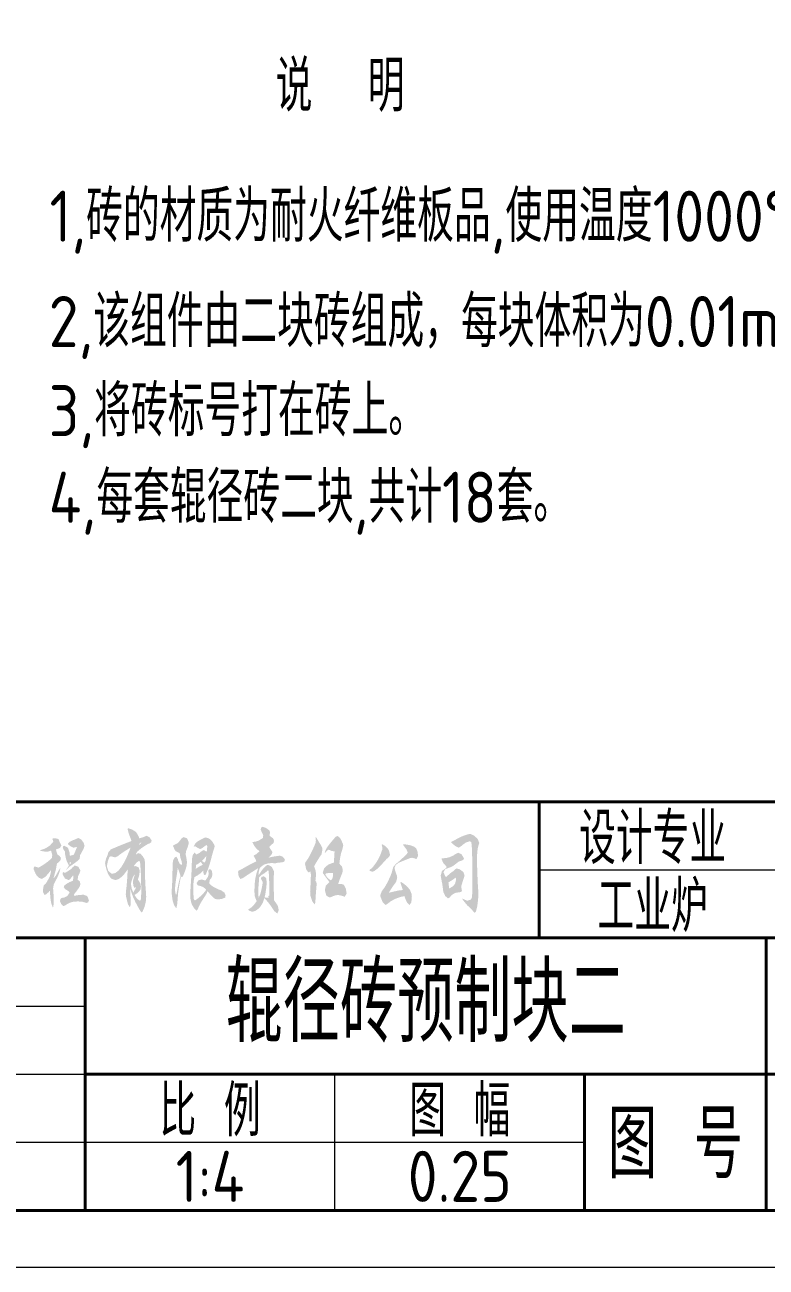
# Model space of a CAD drawing. Header units: millimetres. Extents: x 52110 to 400893, y -153728 to 31997.
# Drawn here: x 359142.3 to 359403.5, y -22989.3 to -22551.5 of the extents above; entities that cross this region are included whole.
import ezdxf
from ezdxf.enums import TextEntityAlignment as Align

# ---------------------------------------------------------------- set-up
doc = ezdxf.new("R2010")
doc.units = ezdxf.units.MM
doc.header["$LTSCALE"] = 500
for name, color, linetype, lineweight in [('SHI', 7, 'Continuous', 40), ('WEN', 3, 'Continuous', 20), ('XI', 2, 'Continuous', 20)]:
    doc.layers.add(name, color=color, linetype=linetype, lineweight=lineweight)
doc.styles.add('GB', font='gbenor.shx', dxfattribs={"bigfont": 'gbcbig.shx'})

# ---------------------------------------------------------------- blocks, each defined once
blk = doc.blocks.new('A$C2E9364A1')
h = blk.add_hatch(color=256)
h.paths.add_polyline_path([(2254.7, 319.9), (2251.4, 328.7), (2243.3, 342.7), (2238.7, 347), (2225.5, 355.1), (2224.3, 355.4), (2211.3, 359.5), (2208.5, 356.9), (2212.3, 341.2), (2213.1, 338.6), (2219.5, 321.9), (2223.8, 309.5), (2217.2, 306.9), (2204.5, 302.1), (2191, 296.8), (2176.6, 290.9), (2254.5, 293.5), (2256.2, 301.6), (2261.3, 303.6), (2301.2, 304.4), (2302.9, 311.5)])
h.paths.add_polyline_path([(2283.1, 330), (2281.6, 329.8), (2281.6, 329.5), (2272, 325.2), (2254.7, 319.9), (2302.9, 311.5), (2294.8, 324.4)])
h.paths.add_polyline_path([(2203, 273.2), (2220.2, 283.8), (2274.5, 289.4), (2285.2, 295.8), (2295.3, 300.6), (2301.2, 304.4), (2261.3, 303.6), (2262.3, 302.4), (2254.5, 293.5), (2176.6, 290.9), (2142.8, 276.7), (2133.2, 265.8), (2129.9, 254.1), (2142.1, 249.8), (2149.9, 247.5), (2159.6, 245), (2169, 249.1), (2169.7, 249.8), (2177.8, 256.2), (2188.7, 263.8)])
h.paths.add_polyline_path([(2137.2, 246.5), (2142.1, 249.8), (2129.9, 254.1), (2123.5, 239.4), (2120, 223.7), (2120.7, 216.1), (2126.1, 195), (2132.2, 178.8), (2148.9, 180.8), (2145.9, 181.1), (2133.9, 190.2), (2132.2, 193), (2127.1, 209.5), (2127.1, 212.3), (2131.1, 231.1)])
h.paths.add_polyline_path([(2197.1, 181.3), (2209, 198.3), (2182.9, 206.2), (2171.5, 192), (2160.1, 183.6), (2148.9, 180.8), (2132.2, 178.8), (2140.5, 165.8), (2146.4, 160.5), (2159.1, 156.2), (2163.6, 156.5), (2174.3, 160.5), (2185.4, 168.9)])
h.paths.add_polyline_path([(2268.2, 249.8), (2259.3, 259.2), (2250.2, 261.8), (2240.5, 255.4), (2209, 254.9), (2201.4, 238.2), (2193.6, 223.2), (2185.4, 209.7), (2232.9, 210.2), (2233.7, 212), (2243.8, 225.2), (2253.5, 231.6), (2275.3, 236.6)])
h.paths.add_polyline_path([(2277.6, 220.7), (2275.3, 236.6), (2253.5, 231.6), (2257, 228.3), (2257.3, 228), (2258.5, 216.1), (2260.3, 188.2), (2260.8, 178), (2261.6, 157.7), (2261.8, 138.2), (2262.1, 119.7), (2261.8, 94.3), (2261.3, 81.1), (2257.8, 74.5), (2280.1, 70.9), (2281.6, 89.2), (2281.6, 91.5), (2280.3, 113.1), (2279.1, 127.5), (2278.1, 146.3), (2278.1, 146.8), (2277.3, 164.1), (2277.3, 186.4), (2277.3, 204.9)])
h.paths.add_polyline_path([(2249.9, 270.6), (2261.6, 280.3), (2274.5, 289.4), (2220.2, 283.8), (2216.4, 273.2), (2209, 254.9), (2240.5, 255.4), (2245.6, 266.6)], flags=17)
h.paths.add_polyline_path([(2228.6, 165.8), (2236.5, 178.8), (2208.5, 188.7), (2206.8, 160.5), (2205.2, 138.7), (2203.7, 123.5), (2202.4, 114.3), (2201.4, 100.1), (2202.2, 92.3), (2207.3, 70.7), (2210.3, 60.3), (2216.9, 49.4), (2221, 58.3), (2221, 58.8), (2220.2, 80.1), (2220.2, 82.6), (2219.5, 101.9), (2219.2, 122.2), (2224.8, 122.2), (2222, 138.9), (2222.7, 148.1)])
h.paths.add_polyline_path([(2280.1, 70.9), (2257.8, 74.5), (2248.1, 80.3), (2245.1, 83.1), (2235.7, 97.6), (2238.5, 98.9), (2230.9, 106.7), (2224.8, 122.2), (2219.2, 122.2), (2223.5, 107.2), (2230.1, 89.2), (2231.9, 85.1), (2239.2, 69.4), (2248.1, 52.7), (2254.2, 41.8), (2261.1, 30.6), (2263.9, 28.6), (2266.4, 30.3), (2274.8, 49.4), (2275.5, 51.7)])
h.paths.add_polyline_path([(2259, 118.4), (2261.1, 130.1), (2240.8, 127.8), (2241.5, 127), (2240.8, 124.5), (2230.9, 106.7), (2238.5, 98.9), (2250.7, 107.5)])
h.paths.add_polyline_path([(2252.7, 152.4), (2249.1, 157.7), (2251.2, 164.6), (2253.7, 173.2), (2256.5, 190.7), (2256.5, 192), (2251.9, 206.2), (2239.2, 211), (2232.9, 210.2), (2185.4, 209.7), (2182.9, 206.2), (2209, 198.3), (2208.5, 188.7), (2236.5, 178.8), (2237, 177.3), (2233.2, 166.6), (2229.1, 150.1), (2231.1, 134.1), (2235.7, 124.7), (2238.5, 126.3), (2240.8, 127.8), (2261.1, 130.1), (2258.5, 143)])
h = blk.add_hatch(color=256)
h.paths.add_polyline_path([(2824.1, 241.5), (2763.7, 244.2), (2764.2, 245.3), (2775.2, 257.2), (2777.9, 264), (2777.4, 267.8), (2768.1, 281.8), (2765.8, 286.1), (2772.9, 294.2), (2782, 300.8), (2784, 308.4), (2783.3, 316.3), (2780, 320.6), (2773.1, 325.2), (2768.1, 329.3), (2767, 332.6), (2767.8, 337.1), (2768.6, 344), (2766.3, 350.8), (2754.1, 360), (2753.1, 360.5), (2740.4, 365.5), (2734.1, 362.5), (2732, 354.4), (2737.3, 341.9), (2741.9, 333.3), (2741.2, 321.4), (2721.9, 310), (2710.7, 306.9), (2699, 305.4), (2706.9, 290.4), (2715.3, 279.5), (2727.5, 268.9), (2723.6, 265.8), (2712.7, 256.4), (2707.2, 254.1), (2704.1, 251.4), (2712.2, 237.1), (2714.5, 229.5), (2708.4, 226.5), (2691.4, 217.9), (2677.5, 210.2), (2666.6, 204.2), (2658.9, 199.3), (2650.1, 195.3), (2644.2, 192.2), (2643, 187.4), (2645.2, 171.7), (2652.3, 159.5), (2664.3, 165.1), (2669.1, 168.4), (2678.5, 175), (2690.7, 182.8), (2705.1, 192.2), (2722.4, 202.9), (2728.2, 202.9), (2731, 206.4), (2743.9, 215.8), (2747.8, 217.6), (2760.4, 221.2), (2776.2, 223.2), (2801, 224.5), (2812.2, 225.2), (2814.5, 225.2), (2825.1, 228.5), (2827.2, 235.1)])
h.paths.add_polyline_path([(2817.3, 248.3), (2808.7, 251.6), (2803.8, 251.4), (2787.6, 249.1), (2775.4, 246.8), (2763.7, 244.2), (2824.1, 241.5)], flags=17)
h.paths.add_polyline_path([(2801, 224.5), (2776.2, 223.2), (2787.8, 221.4)], flags=17)
h.paths.add_polyline_path([(2783, 150.9), (2783, 164.8), (2784.3, 183.3), (2784, 191.5), (2776.2, 206.4), (2772.9, 209.5), (2761.2, 215.8), (2757.6, 215.1), (2748.8, 208.5), (2737.6, 195.5), (2761.7, 194.5), (2763.2, 189.4), (2764, 181.3), (2765.3, 156.2), (2765.3, 154.2), (2765.8, 135.4), (2766, 115.6), (2766.3, 94.8), (2761.2, 93), (2762, 92), (2763.7, 87.2), (2724.4, 86.4), (2746.7, 85.1), (2755.4, 75.5), (2766.5, 61.8), (2775.9, 48.6), (2784, 35.9), (2792.2, 27.8), (2798.2, 24.8), (2802.8, 38.2), (2799.8, 53.4), (2795.7, 60.5), (2783.8, 77.8), (2784, 93.8)])
h.paths.add_polyline_path([(2754.6, 130.3), (2755.6, 148.3), (2753.3, 164.1), (2743.9, 170.9), (2735.6, 168.4), (2732.5, 161), (2736.3, 155.7), (2740.1, 148.3), (2739.9, 145), (2736.1, 123), (2735.8, 121.7), (2731, 102.9), (2724.4, 86.4), (2763.7, 87.2), (2762.7, 87.2), (2747.5, 87.4), (2750.3, 100.9), (2753.3, 120.7)], flags=17)
h.paths.add_polyline_path([(2740.4, 67.1), (2746.7, 85.1), (2724.4, 86.4), (2723.9, 87.7), (2722.1, 107.5), (2722.1, 115.3), (2723.6, 134.1), (2725.2, 152.6), (2724.7, 165.3), (2725.4, 166.6), (2724.7, 176), (2724.4, 187.4), (2728.2, 202.9), (2722.4, 202.9), (2720.1, 196.8), (2714.5, 178.5), (2710.7, 160.5), (2709.4, 150.9), (2707.9, 131.8), (2707.4, 110.3), (2707.4, 109.3), (2709.2, 90), (2716.3, 73.2), (2708.2, 61.8), (2697.3, 49.6), (2687.1, 43), (2682.3, 39.7), (2688.1, 34.9), (2698.5, 31.4), (2700.6, 31.6), (2713, 35.7), (2725.7, 45.6), (2731.8, 52.7)])
h.paths.add_polyline_path([(2760.2, 193.8), (2761.7, 194.5), (2737.6, 195.5), (2724.7, 176), (2725.4, 166.6), (2736.8, 177), (2747.8, 183.3)], flags=17)
h = blk.add_hatch(color=256)
h.paths.add_polyline_path([(1948.2, 292), (1942.4, 303.1), (1936.8, 317.1), (1924.1, 320.6), (1914.4, 319.9), (1912.9, 317.1), (1914.4, 312.8), (1916, 308.7), (1915.2, 305.1), (1903, 292), (1893.9, 285.6), (1881.2, 279), (1865.7, 273.4), (1907.3, 271.9), (1911.9, 255.4), (1911.4, 243), (1904.5, 236.6), (1892.9, 227.2), (1879.4, 217.6), (1866.2, 209.2), (1857.6, 204.9), (1838.6, 200.1), (1838.6, 199.6), (1907.6, 195.3), (1906.8, 187.7), (1902.5, 170.4), (1897.4, 160.3), (1917.2, 162), (1918, 166.3), (1923.1, 185.1), (1926.9, 199.8), (1930.7, 221.4), (1934, 223.4), (1944.1, 233.3), (1946.2, 243), (1940.1, 251.4), (1932.5, 256.2), (1932, 258.2), (1926.1, 276.7), (1930.2, 277.5), (1942.6, 282.3)])
h.paths.add_polyline_path([(1907.3, 271.9), (1865.7, 273.4), (1864.2, 271.1), (1872.3, 269.6), (1879.9, 268.4), (1891.4, 267.3), (1893.4, 267.3)], flags=17)
h.paths.add_polyline_path([(1907.6, 195.3), (1838.6, 199.6), (1845.7, 182.6), (1849.2, 176.2), (1858.9, 165.1), (1871.1, 160.5), (1872.3, 160.8), (1885, 168.9), (1886, 169.6), (1895.4, 180.3)])
h.paths.add_polyline_path([(1857.6, 204.9), (1850, 207.2), (1843.9, 209.5), (1840.1, 207.2), (1838.6, 200.1)])
h.paths.add_polyline_path([(1926.9, 156.2), (1931.2, 163.8), (1938.6, 181.6), (1940.1, 185.4), (1944.1, 202.4), (1943.9, 203.4), (1936.8, 193), (1934.7, 188.7), (1926.1, 173.7), (1917.2, 162), (1897.4, 160.3), (1887.3, 142.7), (1878.4, 134.9), (1875.4, 115.3), (1902.3, 113.6), (1903.8, 110.5), (1903.8, 98.9), (1905.6, 78.3), (1908.6, 62.8), (1915, 46.8), (1917.5, 59.8), (1917.7, 62.1), (1918.3, 81.3), (1918.3, 82.4), (1917, 101.9), (1916.7, 103.4), (1915.5, 123), (1918, 138.9), (1918.5, 140)])
h.paths.add_polyline_path([(1897.2, 108), (1902.3, 113.6), (1875.4, 115.3), (1875.6, 109.8), (1881, 97.6), (1888.1, 99.9)], flags=17)
h.paths.add_polyline_path([(1980.4, 264.3), (1974.8, 280.3), (1970.8, 285.4), (1958.6, 290.9), (1955, 288.7), (1953.5, 282.3), (1957.1, 274.7), (1961.6, 268.9), (1962.7, 257.7), (1962.7, 256.7), (1966.5, 237.9), (1969.3, 230), (1981.7, 228.5), (1986.3, 223.2), (1980.9, 216.8), (1977.9, 212.8), (1970, 201.6), (1966.5, 195.8), (1967, 195.8), (1975.1, 203.9), (1980.4, 208.7), (1993.1, 217.6), (1994.4, 218.6), (2006.3, 227), (2013.9, 233.3), (2020, 240.2), (1981.4, 251.4)])
h.paths.add_polyline_path([(2035.5, 302.9), (2025.8, 315.8), (2014.7, 321.1), (2007.1, 318.3), (1996.9, 313.5), (1994.1, 312.8), (1980.9, 306.4), (1973.1, 298.8), (1976.9, 294.5), (1985, 288.1), (2008.6, 286.4), (2009.1, 284.8), (2004.3, 272.9), (1997.4, 256.4), (1994.6, 254.9), (1981.4, 251.4), (2020, 240.2), (2021.8, 254.1), (2029.1, 267.1), (2035.7, 279.8), (2039, 290.4)])
h.paths.add_polyline_path([(2007.1, 286.1), (2008.6, 286.4), (1985, 288.1), (1994.9, 283.1)], flags=17)
h.paths.add_polyline_path([(1981.7, 228.5), (1969.3, 230), (1977.9, 212.8), (1980.9, 216.8), (1979.9, 218.9)], flags=17)
h.paths.add_polyline_path([(2022.8, 193), (2022.8, 193.5), (2015.2, 207.7), (2013.9, 208.7), (2000.7, 213.3), (1991.6, 205.4), (1987, 199.8), (1986.5, 199.3), (1973.6, 190.7), (1961.9, 184.1), (2019.2, 182.6)])
h.paths.add_polyline_path([(2019.2, 182.6), (1961.9, 184.1), (1958.9, 185.9), (1956.6, 187.9), (1954, 185.9), (1952.8, 180.3), (1953, 178), (1994.1, 173.7), (1995.4, 168.4), (1993.4, 153.2), (1980.2, 147.8), (1969.8, 142.2), (1960.1, 134.9), (1957.1, 128), (1964.2, 119.2), (1975.9, 112.6), (1980.2, 106.7), (1972.3, 94.8), (1969.5, 92), (1957.3, 86.4), (1952.8, 86.4), (1948.2, 85.1), (1944.1, 80.3), (1942.6, 73.2), (2009.3, 71.7), (2017, 71.7), (2029.4, 70.7), (2031.9, 70.2), (2046.4, 66.1), (2053.2, 68.1), (2056.3, 76.3), (2051.2, 90), (2048.7, 93.5), (1996.7, 94), (1999.2, 102.4), (2004, 107.5), (2014.4, 121.7), (2019.8, 129.3), (2022.8, 140), (2020.3, 150.9), (2012.1, 157), (2013.9, 171.7)])
h.paths.add_polyline_path([(1991.3, 170.9), (1994.1, 173.7), (1953, 178), (1961.1, 163.6), (1963.2, 161.8), (1975.6, 156.2), (1980.7, 157.7)], flags=17)
h.paths.add_polyline_path([(2035.2, 98.3), (2027.4, 97.8), (2014.2, 96.6), (1996.7, 94), (2048.7, 93.5)], flags=17)
h.paths.add_polyline_path([(2009.3, 71.7), (1942.6, 73.2), (1947.4, 61.3), (1955.8, 53.4), (1963.4, 56.5), (1973.1, 62.8), (1985.7, 68.4), (1995.1, 70.7)])
h = blk.add_hatch(color=256)
h.paths.add_polyline_path([(2444.8, 284.6), (2449.1, 300.8), (2448.8, 305.9), (2442, 319.9), (2441.2, 320.4), (2428.3, 324.7), (2419.9, 319.1), (2419.1, 317.1), (2408.7, 303.9), (2403.4, 299.8), (2390.2, 293.7), (2387.2, 290.4), (2393.3, 276.2), (2397.8, 269.4), (2410.5, 262.8), (2413.8, 261), (2414.3, 255.4), (2416.1, 244.2), (2420.4, 230.8), (2422.7, 220.7), (2420.4, 214.8), (2440.2, 210.2), (2442.2, 226.2), (2439.4, 245), (2436.7, 256.9), (2439.2, 271.9)])
h.paths.add_polyline_path([(2440.2, 210.2), (2420.4, 214.8), (2413.3, 219.9), (2407.2, 233.1), (2407, 236.6), (2400.1, 248.3), (2392.8, 243.5), (2387.2, 233.1), (2386.7, 229.8), (2385.4, 208), (2406, 203.9), (2410.3, 191.5), (2416.6, 173.2), (2412.8, 158.7), (2408.5, 140.5), (2404.7, 121.4), (2401.1, 101.6), (2399.1, 97.8), (2406.2, 92.8), (2407.5, 107.5), (2410, 125.2), (2413.6, 146), (2418.1, 169.9), (2426, 170.7), (2434.4, 190.7)])
h.paths.add_polyline_path([(2406, 203.9), (2385.4, 208), (2385.1, 191.5), (2384.4, 166.9), (2383.9, 146.6), (2383.1, 130.1), (2382.1, 117.6), (2381.8, 104.9), (2382.1, 101.9), (2384.6, 81.9), (2386.2, 73.5), (2391.7, 56.5), (2399.1, 45.6), (2400.9, 47.8), (2403.9, 63.1), (2406.2, 92), (2406.2, 92.8), (2399.1, 97.8), (2396.3, 104.9), (2395, 117.6), (2395.8, 134.4), (2396.6, 141.2), (2399.6, 161.8), (2400.1, 164.6), (2402.9, 182.1)])
h.paths.add_polyline_path([(2426, 170.7), (2418.1, 169.9), (2422.4, 167.6)], flags=17)
h.paths.add_polyline_path([(2539.7, 310.2), (2528.8, 319.6), (2516.1, 323.4), (2510, 321.9), (2494.5, 314.3), (2482.6, 306.9), (2473.5, 298), (2468.1, 287.4), (2468.9, 286.6), (2470.9, 287.9), (2474.7, 288.7), (2513.3, 290.4), (2520.4, 293.7), (2549.8, 294.2)])
h.paths.add_polyline_path([(2513.3, 290.4), (2474.7, 288.7), (2482.8, 283.1), (2493.8, 277.5), (2503.1, 282.3)], flags=17)
h.paths.add_polyline_path([(2550.8, 287.4), (2549.8, 294.2), (2520.4, 293.7), (2521.9, 288.9), (2521.9, 287.6), (2519.9, 267.1), (2489.4, 261.5), (2478.8, 256.2), (2465.3, 255.4), (2518.1, 249.3), (2515.3, 230.8), (2511, 224.7), (2532.6, 222.9), (2538.7, 245.3), (2538.9, 246.8), (2545.5, 270.4), (2549.6, 282.3)])
h.paths.add_polyline_path([(2519.9, 267.1), (2508.2, 273.9), (2501.1, 270.6), (2489.4, 261.5)], flags=17)
h.paths.add_polyline_path([(2472.2, 264.3), (2465.3, 255.4), (2478.8, 256.2)], flags=17)
h.paths.add_polyline_path([(2509.7, 240.7), (2518.1, 249.3), (2465.3, 255.4), (2462.5, 243.5), (2461, 220.4), (2461, 213.8), (2460.5, 200.4), (2459.7, 183.3), (2458.5, 162.5), (2457, 137.9), (2455.2, 109.8), (2454.7, 97.1), (2455.2, 85.1), (2458.7, 67.4), (2473.2, 75.8), (2468.9, 81.1), (2467.4, 99.1), (2467.1, 102.4), (2466.6, 121.7), (2466.6, 129.8), (2468.1, 149.9), (2471.4, 167.4), (2485.1, 175.2), (2497.3, 184.1), (2506.9, 193.5), (2523.2, 195), (2476.5, 200.1), (2478, 215.8), (2484.1, 218.6), (2496.5, 227.5), (2500.9, 230.8)])
h.paths.add_polyline_path([(2532.6, 222.9), (2511, 224.7), (2500.9, 230.8), (2496.5, 227.5), (2504.2, 215.8), (2502.6, 215.3), (2491, 209.7), (2476.5, 200.1), (2523.2, 195), (2527, 205.4)])
h.paths.add_polyline_path([(2523.2, 195), (2506.9, 193.5), (2506.4, 185.9), (2508.5, 178.5), (2512, 175.2), (2515.6, 177.3), (2515.8, 177.5)], flags=17)
h.paths.add_polyline_path([(2542.5, 178.5), (2539.4, 193.5), (2532.8, 199.1), (2527.8, 196.8), (2525.7, 192), (2526.7, 186.6), (2527.5, 180.1), (2525, 169.6), (2514.3, 153.9), (2479.8, 143.8), (2484.1, 135.1), (2494, 132.9), (2505.4, 128.8), (2505.9, 128.5), (2517.6, 118.4), (2515.6, 114.8), (2523.2, 112.6), (2527.2, 107), (2538.7, 94), (2541.2, 91.5), (2552.1, 81.9), (2562.8, 79.6), (2565.6, 79.8), (2580, 82.1), (2592.2, 86.7), (2594, 94.5), (2589.7, 106.2), (2589.4, 106.5), (2577.2, 115.1), (2564.8, 119.7), (2550.6, 126.5), (2538.9, 134.1), (2529.5, 142.2), (2531.8, 156.5), (2539.4, 166.1)])
h.paths.add_polyline_path([(2518.1, 100.9), (2523.2, 112.6), (2515.6, 114.8), (2506.2, 102.7), (2493.2, 90.5), (2481.8, 81.1), (2473.2, 75.8), (2458.7, 67.4), (2461.5, 59.8), (2470.2, 44.8), (2480, 35.2), (2484.4, 40.7), (2488.2, 50.4), (2496, 65.9), (2506.2, 82.1)])
h.paths.add_polyline_path([(2514.3, 153.9), (2513.8, 154.2), (2500.6, 158.2), (2500.3, 158.2), (2486.9, 154.9), (2479.8, 143.8)], flags=17)
h = blk.add_hatch(color=256)
h.paths.add_polyline_path([(3048.4, 314.3), (3044.1, 321.4), (3034.2, 329.3), (3027.6, 326.7), (3024.3, 323.2), (3011.1, 307.7), (3001.2, 295.3), (2993.1, 284.6), (2986.5, 271.9), (2984.2, 264), (2985.3, 262), (2990.1, 268.9), (2997.9, 275.5), (3053.5, 277.5), (3056.6, 292), (3056.3, 295.8)])
h.paths.add_polyline_path([(3053.5, 277.5), (2997.9, 275.5), (3004.3, 273.4), (3012.7, 269.9), (3022.8, 269.1), (3022.1, 261), (3020.8, 238.7), (3019.5, 223.9), (3012.2, 222.4), (2998.5, 216.8), (2988.1, 208.7), (2981.7, 201.4), (2976.4, 187.2), (2977.1, 182.6), (2985.5, 170.7), (3002.3, 148.3), (3008.4, 154.7), (3004.3, 156.7), (2992.9, 166.9), (2986.3, 178.5), (2990.3, 182.6), (3002, 183.6), (3053.3, 184.9), (3055, 195.8), (3051.7, 208.7), (3041.8, 220.4), (3041.8, 221.9), (3044.4, 243.5), (3048.4, 262)])
h.paths.add_polyline_path([(3053.3, 184.9), (3002.6, 183.6), (3016.7, 183.1), (3015.5, 164.3), (3008.4, 154.7), (3002.3, 148.3), (3000.5, 145.8), (2988.3, 133.6), (2985, 119.9), (2985.5, 112), (2990.1, 95.6), (2990.8, 94.3), (3002.8, 87.4), (3009.6, 89.2), (3021.8, 94.8), (3034.2, 97.1), (3070, 103.2), (3067, 121.4), (3059.6, 137.2), (3037, 140.5), (3038.3, 145), (3043.6, 160.5)])
h.paths.add_polyline_path([(2947.2, 150.9), (2948.5, 162.8), (2949.7, 179.3), (2948.2, 193), (2927.2, 190.2), (2929.4, 179.3), (2929.2, 164.1), (2928.2, 140), (2927.2, 122.4), (2926.6, 109), (2927.9, 92.8), (2933.8, 75.5), (2934.8, 72.7), (2943.6, 60.5), (2946.7, 66.9), (2947.5, 77.5), (2948.5, 94.8), (2950.2, 115.9), (2952.3, 141.2)])
h.paths.add_polyline_path([(2952.3, 227.8), (2961.4, 242.5), (2970.3, 255.7), (2971.6, 258.2), (2975.1, 276.7), (2974.9, 281.8), (2967.2, 296.5), (2962.9, 302.6), (2951, 322.9), (2948.5, 326.2), (2947.7, 324.7), (2948.5, 319.9), (2949, 311.7), (2948.2, 302.9), (2946.4, 297.8), (2937.3, 277.5), (2936.3, 275.2), (2927.7, 257.7), (2920.3, 243.7), (2916.7, 238.2), (2907.6, 225.5), (2906.3, 218.9), (2906.6, 218.1), (2910.9, 199.1), (2911.7, 196.5), (2920.6, 185.1), (2927.2, 190.2), (2948.2, 193), (2942.1, 210.5), (2942.9, 211.8)])
h.paths.add_polyline_path([(3070, 103.2), (3034.2, 97.1), (3038.3, 97.1), (3051.2, 94), (3061.4, 90.7), (3063.2, 91)], flags=17)
h.paths.add_polyline_path([(3048.7, 140.7), (3037, 140.5), (3059.6, 137.2)], flags=17)
h.paths.add_polyline_path([(2949.7, 152.6), (2947.2, 150.9), (2952.3, 141.2)], flags=17)
h = blk.add_hatch(color=256)
h.paths.add_polyline_path([(3253.5, 207.2), (3254.2, 208.5), (3264.1, 219.6), (3273.5, 227.2), (3286.2, 238.7), (3300.4, 251.9), (3306, 256.9), (3310.6, 264.3), (3305.2, 277), (3297.1, 287.4), (3292, 295), (3294.6, 296.5), (3306.5, 295.5), (3321, 292.7), (3335.9, 286.9), (3344.3, 280), (3349.6, 265.3), (3350.7, 250.6), (3344.6, 237.9), (3338, 241), (3327.8, 243.7), (3317.9, 241.7), (3301.4, 235.1), (3274, 223.7), (3262.9, 214.8), (3258.5, 203.9), (3261.3, 191.5), (3268.2, 172.2), (3269, 164.3), (3264.4, 148.3), (3253, 132.9), (3243.6, 118.6), (3236, 106.2), (3255, 110.5), (3268.7, 113.6), (3276.8, 115.3), (3277.1, 115.3), (3290.8, 116.6), (3291.3, 116.6), (3283.4, 140.2), (3281.9, 146.3), (3282.9, 149.1), (3293.3, 142.5), (3298.6, 138.7), (3311.1, 127), (3319.4, 116.9), (3325.8, 100.4), (3326.6, 90.7), (3324.8, 70.4), (3323.8, 66.9), (3317.4, 58), (3307.3, 68.4), (3299.9, 84.6), (3297.9, 92.8), (3284.9, 90.2), (3271.5, 85.9), (3259.1, 80.8), (3243.1, 72.2), (3233.4, 64.3), (3232.7, 63.6), (3223.3, 58), (3213.4, 67.4), (3210.8, 71.7), (3203.5, 89.5), (3202.7, 96.3), (3208.1, 112), (3211.6, 116.6), (3219.7, 127.5), (3229.1, 143.8), (3232.9, 151.4), (3242.3, 171.2), (3247.6, 185.9), (3248.4, 188.7)])
h.paths.add_polyline_path([(3237.2, 247.5), (3241, 255.4), (3236.2, 272.9), (3233.2, 277.7), (3222, 289.7), (3210.3, 296.8), (3207.5, 295), (3209.6, 288.9), (3211.1, 280.3), (3210.3, 275.7), (3202.7, 254.9), (3198.4, 245.5), (3190, 230.3), (3179.9, 215.6), (3169.5, 202.6), (3160.6, 196.5), (3159.1, 195.3), (3163.4, 191.2), (3171, 188.7), (3177.6, 190.5), (3191.3, 200.6), (3193.3, 202.4), (3202.5, 211.8), (3213.9, 223.9), (3227.3, 238.7)])
h = blk.add_hatch(color=256)
h.paths.add_polyline_path([(3539.7, 303.9), (3551.9, 307.9), (3495, 312.5), (3483.4, 307.2), (3480.3, 305.4), (3480.6, 304.9), (3492.8, 293.5), (3500.1, 288.1), (3511.3, 283.3), (3511.5, 283.3), (3524, 291.7), (3527.8, 295.3)])
h.paths.add_polyline_path([(3570.9, 330.8), (3568.9, 332), (3556.7, 337.6), (3547.8, 335.9), (3531.1, 330.5), (3524.2, 327.7), (3510.5, 321.4), (3499.1, 315), (3495, 312.5), (3551.9, 307.9), (3558, 307.2), (3560.8, 304.4), (3562.5, 285.4), (3563, 277.2), (3563.6, 258.7), (3564.3, 235.6), (3564.3, 230.3), (3564.6, 210.5), (3564.6, 191), (3564.8, 171.4), (3564.6, 154.7), (3564.6, 134.6), (3564.6, 117.4), (3564.1, 104.7), (3563.3, 88.4), (3558.2, 78.8), (3546, 75), (3535.4, 67.6), (3544.8, 56.5), (3554.9, 46.8), (3562.3, 40), (3567.1, 34.1), (3573.7, 27), (3578.8, 32.1), (3584.1, 54.2), (3584.4, 56.7), (3587.2, 79.1), (3588.2, 94.8), (3588.2, 104.2), (3587.2, 124.7), (3586.1, 140.7), (3585.1, 162.8), (3584.1, 183.6), (3583.6, 202.6), (3583.1, 220.1), (3583.1, 236.4), (3583.6, 262), (3585.9, 281), (3589.2, 293.5), (3591.7, 301.6), (3587.2, 314.3), (3583.3, 320.1)])
h.paths.add_polyline_path([(3531.3, 238.2), (3531.1, 241.5), (3523, 256.2), (3521.2, 257.7), (3508.7, 263.5), (3496.3, 257.2), (3490.5, 252.9), (3476.5, 246.5), (3467.1, 243.7), (3454.7, 242), (3444.8, 241.5), (3443.3, 238.9), (3448.9, 226.2), (3452.2, 220.4), (3463.3, 208.7), (3463.8, 207.2), (3457.7, 200.1), (3447.6, 193.5), (3445.1, 191.7), (3440.5, 175.2), (3440.5, 170.9), (3444.3, 150.1), (3446.6, 138.9), (3448.9, 120.9), (3450.4, 109.3), (3457.7, 93.8), (3468.4, 83.4), (3475.5, 87.4), (3482.1, 95.6), (3482.4, 96.1), (3494.8, 104.2), (3499.4, 105.7), (3512.5, 108), (3514.8, 108), (3521.9, 110.3), (3523.5, 115.3), (3522.2, 122.2), (3473.7, 123), (3473, 125), (3470.7, 146.8), (3483.4, 154.7), (3485.7, 155.9), (3497.3, 164.3), (3498.8, 165.1), (3461, 167.6), (3457, 173.2), (3450.9, 187.2), (3458, 198.3), (3459, 199.1), (3472.2, 204.2), (3473.7, 204.4), (3486.9, 210.2), (3489, 211.5), (3500.9, 220.7), (3511.8, 229), (3524, 232.6)])
h.paths.add_polyline_path([(3534.1, 174), (3529.3, 187.2), (3527.8, 188.7), (3515.6, 197.8), (3515.3, 198.1), (3502.1, 201.6), (3495, 196.8), (3489, 190.5), (3488.7, 190.5), (3476.5, 181.6), (3472.5, 178), (3461, 167.6), (3498.8, 165.1), (3500.9, 159), (3496.8, 142), (3496.8, 141.7), (3488.7, 131.6), (3473.7, 123), (3522.2, 122.2), (3520.7, 129.3), (3522.2, 136.4), (3526.3, 149.1), (3530.1, 161.8), (3532.3, 168.1)])
h.paths.add_polyline_path([(3546, 75), (3543, 75.3), (3529.8, 80.8), (3524.5, 83.4), (3524, 82.6), (3524.2, 82.1), (3535.4, 67.6)], flags=17)

msp = doc.modelspace()

# ---------------------------------------------------------------- hatches: boundary and pattern name
at = {"layer": 'WEN'}
h = msp.add_hatch(dxfattribs=at)
h.set_pattern_fill('FLEX', color=256, style=0)
h.set_pattern_definition([(0, (0, 0), (0, 6.35), [6.35, -6.35]), (45, (6.35, 0), (4e-16, 6.350002743), [1.5875, -5.80526, 1.5875, -8.98026])])
h.paths.add_polyline_path([(358515.15805, -22005.85569), (358395.15805, -22005.85569), (358395.15805, -22165.85569), (358515.15805, -22165.85569)])
h.paths.add_polyline_path([(358421.1275, -22097.55862), (358496.53587, -22097.55862), (358496.53587, -22052.39871), (358421.1275, -22052.39871)], flags=24)
h.paths.add_polyline_path([(358442.32012, -21953.54658), (358467.99598, -21953.54658), (358467.99598, -21935.45635), (358442.32012, -21935.45635)], flags=9)
h.paths.add_polyline_path([(358774.70638, -22272.1875), (358774.70638, -22259.52389), (358756.62075, -22259.52389), (358756.62075, -22272.1875)], flags=9)
h.paths.add_polyline_path([(358331.63264, -22285.11029), (358331.63264, -22246.6011), (358313.54242, -22246.6011), (358313.54242, -22285.11029)], flags=9)
h.paths.add_polyline_path([(358285.71355, -22285.11029), (358285.71355, -22246.6011), (358267.14467, -22246.6011), (358267.14467, -22285.11029)], flags=9)
h.paths.add_polyline_path([(359148.10538, -22734.08704), (359332.20832, -22734.08704), (359332.20832, -22705.10174), (359148.10538, -22705.10174)], flags=9)
h.paths.add_polyline_path([(359148.20464, -22703.49937), (359281.15317, -22703.49937), (359281.15317, -22675.10966), (359148.20464, -22675.10966)], flags=9)
h.paths.add_polyline_path([(359147.72447, -22672.1611), (359429.97303, -22672.1611), (359429.97303, -22643.17581), (359147.72447, -22643.17581)], flags=9)
h.paths.add_polyline_path([(359229.20828, -22587.78844), (359277.57225, -22587.78844), (359277.57225, -22560.68918), (359229.20828, -22560.68918)], flags=9)
h.paths.add_polyline_path([(359148.38907, -22635.05295), (359538.24715, -22635.05295), (359538.24715, -22606.06766), (359148.38907, -22606.06766)], flags=9)
h.paths.add_polyline_path([(359437.17643, -22960.15354), (359609.92104, -22960.15354), (359609.92104, -22930.40499), (359437.17643, -22930.40499)], flags=9)
h.paths.add_polyline_path([(359421.16456, -22874.23331), (359465.93294, -22874.23331), (359465.93294, -22848.32522), (359421.16456, -22848.32522)], flags=9)
h.paths.add_polyline_path([(359414.26566, -22850.38221), (359472.83184, -22850.38221), (359472.83184, -22824.17633), (359414.26566, -22824.17633)], flags=9)
h.paths.add_polyline_path([(359502.69761, -22851.12669), (359544.39982, -22851.12669), (359544.39982, -22823.43184), (359502.69761, -22823.43184)], flags=9)
h.paths.add_polyline_path([(359487.0193, -22874.68), (359560.07813, -22874.68), (359560.07813, -22847.87853), (359487.0193, -22847.87853)], flags=9)
h.paths.add_polyline_path([(359439.85608, -22899.12669), (359523.66858, -22899.12669), (359523.66858, -22871.43184), (359439.85608, -22871.43184)], flags=9)
h.paths.add_polyline_path([(359566.71172, -22852.70917), (359641.20558, -22852.70917), (359641.20558, -22821.84957), (359566.71172, -22821.84957)], flags=9)
h.paths.add_polyline_path([(359589.29506, -22871.96898), (359617.80244, -22871.96898), (359617.80244, -22850.58955), (359589.29506, -22850.58955)], flags=9)
h.paths.add_polyline_path([(359580.15421, -22899.30254), (359629.70936, -22899.30254), (359629.70936, -22871.0121), (359580.15421, -22871.0121)], flags=9)
h.paths.add_polyline_path([(359594.26643, -22919.78724), (359615.59714, -22919.78724), (359615.59714, -22898.5274), (359594.26643, -22898.5274)], flags=9)
h.paths.add_polyline_path([(359194.42373, -22967.40427), (359220.67373, -22967.40427), (359220.67373, -22947.15427), (359194.42373, -22947.15427)], flags=9)
h.paths.add_polyline_path([(359187.49175, -22946.23331), (359227.60572, -22946.23331), (359227.60572, -22920.32522), (359187.49175, -22920.32522)], flags=9)
h.paths.add_polyline_path([(359275.7636, -22968.43497), (359315.33387, -22968.43497), (359315.33387, -22946.12356), (359275.7636, -22946.12356)], flags=9)
h.paths.add_polyline_path([(359275.88881, -22946.53111), (359315.20866, -22946.53111), (359315.20866, -22920.02743), (359275.88881, -22920.02743)], flags=9)
h.paths.add_polyline_path([(359207.11493, -22918.4852), (359359.98257, -22918.4852), (359359.98257, -22876.79402), (359207.11493, -22876.79402)], flags=9)
h.paths.add_polyline_path([(358939.11859, -22970.08441), (358987.97888, -22970.08441), (358987.97888, -22944.47412), (358939.11859, -22944.47412)], flags=9)
h.paths.add_polyline_path([(358939.11859, -22922.9778), (358987.97888, -22922.9778), (358987.97888, -22895.58074), (358939.11859, -22895.58074)], flags=9)
h.paths.add_polyline_path([(358938.72153, -22946.68), (358988.37594, -22946.68), (358988.37594, -22919.87853), (358938.72153, -22919.87853)], flags=9)
h.paths.add_polyline_path([(358939.01932, -22898.68), (358988.07814, -22898.68), (358988.07814, -22871.87853), (358939.01932, -22871.87853)], flags=9)
h.paths.add_polyline_path([(359345.13699, -22963.54397), (359397.96052, -22963.54397), (359397.96052, -22927.01456), (359345.13699, -22927.01456)], flags=9)
h.paths.add_polyline_path([(359333.96787, -22850.68), (359393.12963, -22850.68), (359393.12963, -22823.87853), (359333.96787, -22823.87853)], flags=9)
h.paths.add_polyline_path([(359340.86677, -22874.23331), (359386.23074, -22874.23331), (359386.23074, -22848.32522), (359340.86677, -22848.32522)], flags=9)

# ---------------------------------------------------------------- linework, layer by layer
at = {"layer": 'SHI'}
for p, q in [((358923.54873, -22825.27927), (359643.54873, -22825.27927)), ((359323.54873, -22825.27927), (359323.54873, -22873.27927)), ((358923.54873, -22873.27927), (359643.54873, -22873.27927)), ((359163.54873, -22969.27927), (359163.54873, -22873.27927)), ((359403.54873, -22873.27927), (359403.54873, -22969.27927)), ((359163.54873, -22921.27927), (359643.54873, -22921.27927)), ((359339.54873, -22969.27927), (359339.54873, -22921.27927))]:
    msp.add_line(p, q, dxfattribs=at)
msp.add_lwpolyline([(358083.54873, -22969.27927), (359643.54873, -22969.27927), (359643.54873, -21821.27927), (358083.54873, -21821.27927)], close=True, dxfattribs=at)
at = {"layer": 'XI'}
for p, q in [((359323.54873, -22849.27927), (359643.54877, -22849.27927)), ((358923.54873, -22897.27927), (359163.54873, -22897.27927)), ((358923.54873, -22921.27927), (359163.54873, -22921.27927)), ((359251.54873, -22969.27927), (359251.54873, -22921.27927)), ((358923.54873, -22945.27927), (359339.54873, -22945.27927))]:
    msp.add_line(p, q, dxfattribs=at)
msp.add_lwpolyline([(357983.54873, -22989.27927), (359663.54873, -22989.27927), (359663.54873, -21801.27927), (357983.54873, -21801.27927)], close=True, dxfattribs=at)

# ---------------------------------------------------------------- block references
at = {"layer": 'WEN', "xscale": 0.08960000000428407, "yscale": 0.08960000000428407, "zscale": 0.08959999999999999}
msp.add_blockref('A$C2E9364A1', (358980.60778, -22866.85607), dxfattribs=at)

# ---------------------------------------------------------------- texts
at = {"layer": 'SHI', "style": 'GB'}
msp.add_text('辊径砖预制块二', height=28, dxfattribs=at).set_placement((359283.54875, -22909.99255), align=Align.CENTER)
at = {"layer": 'WEN', "style": 'GB'}
msp.add_text('说  明', height=18, dxfattribs=at).set_placement((359253.39027, -22582.08072), align=Align.CENTER)
for s, p in [('1,砖的材质为耐火纤维板品,使用温度1000%%D,容重260KG/m3', (359150.96995, -22627.97207)), ('2,该组件由二块砖组成，每块体积为0.01m3。', (359150.68626, -22665.08022)), ('3,将砖标号打在砖上。', (359150.68626, -22696.51775)), ('4,每套辊径砖二块,共计18套。', (359150.68626, -22727.00615))]:
    msp.add_text(s, height=18, dxfattribs=at).set_placement(p)
for s, height, p in [('设计专业', 18, (359363.54875, -22837.27927)), ('工业炉', 18, (359363.54875, -22861.27927)), ('比 例', 18, (359207.54873, -22933.27927)), ('图 幅', 18, (359295.54873, -22933.27927)), ('图 号', 24, (359371.54875, -22945.27927)), ('1:4', 18, (359207.54873, -22957.27927)), ('0.25', 18, (359295.54873, -22957.27927))]:
    msp.add_text(s, height=height, dxfattribs=at).set_placement(p, align=Align.MIDDLE)

doc.saveas('drawing.dxf')
